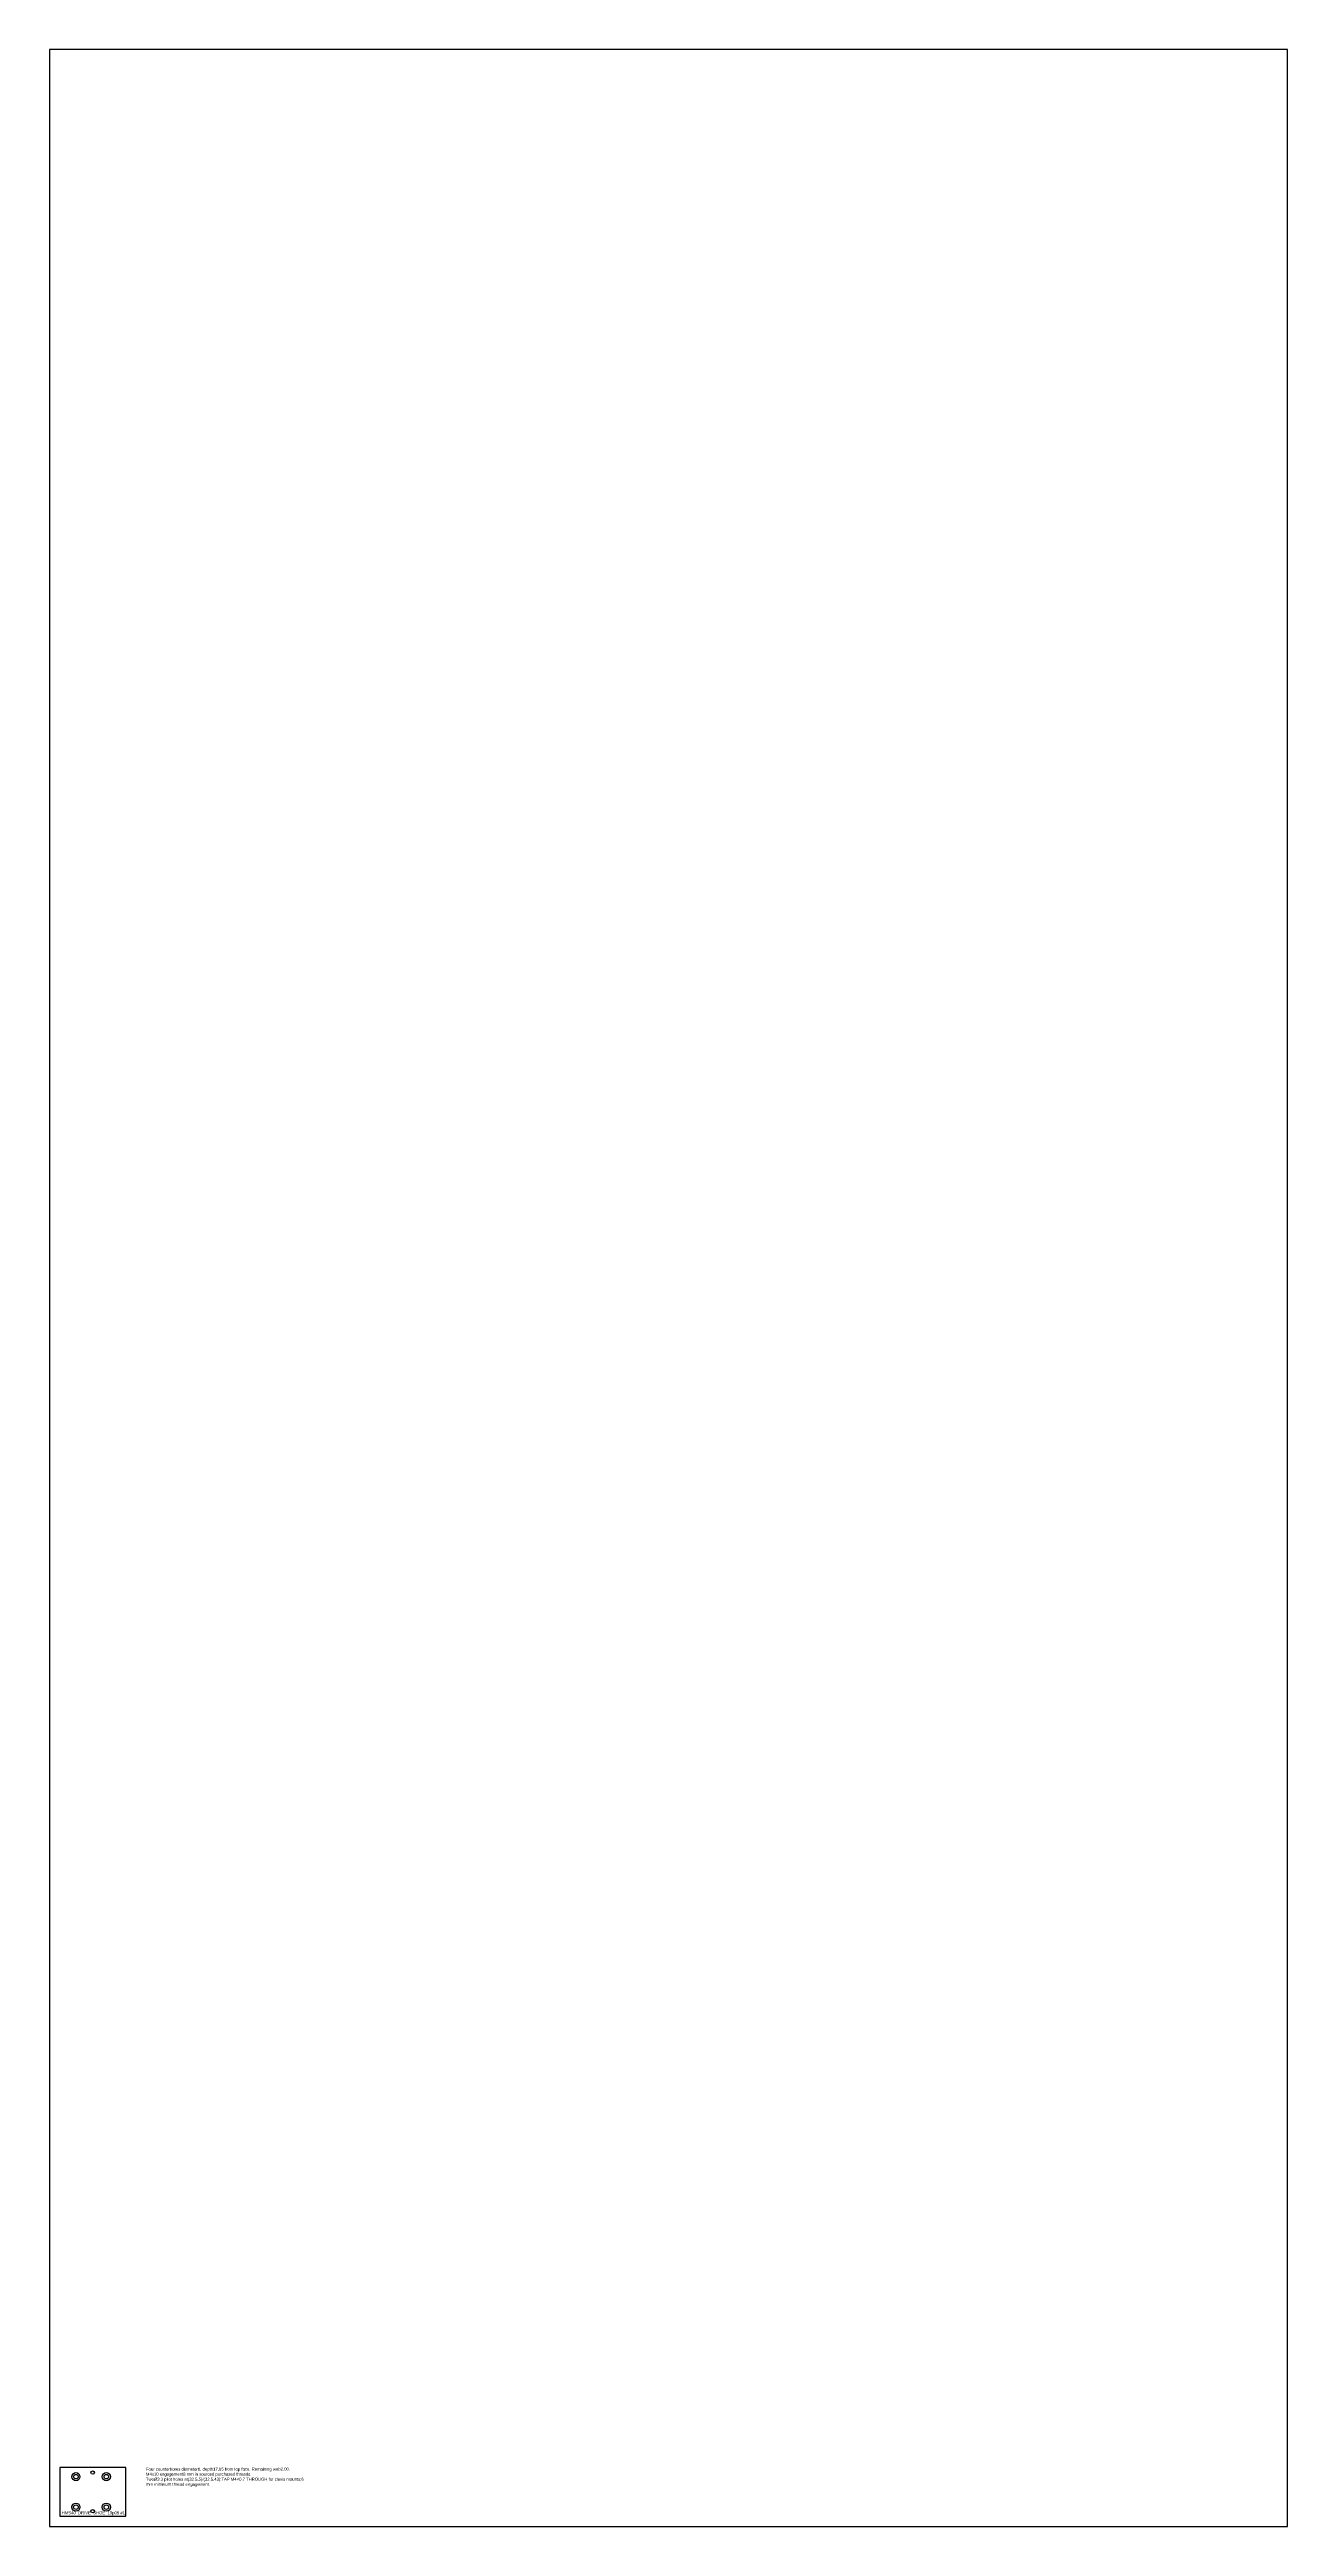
# Model space of a CAD drawing. Header units: millimetres. Extents: x 0 to 1219, y 0 to 2438.
import ezdxf

# ---------------------------------------------------------------- set-up
doc = ezdxf.new("R2010")
doc.units = ezdxf.units.MM
for name, color, linetype in [('CUT_HOLES', 7, 'Continuous'), ('CUT_OUTER', 7, 'Continuous'), ('MACHINING_NOTES', 7, 'Continuous'), ('MILL_COUNTERBORE_DEPTH_17p05', 7, 'Continuous'), ('PART_MARK_NO_CUT', 7, 'Continuous'), ('STOCK_NO_CUT', 7, 'Continuous')]:
    doc.layers.add(name, color=color, linetype=linetype)

msp = doc.modelspace()

# ---------------------------------------------------------------- linework, layer by layer
at = {"layer": 'CUT_HOLES'}
for centre, radius in [((26, 49), 2.25), ((42.5, 53), 1.65), ((56, 49), 2.25), ((26, 19), 2.25), ((42.5, 15), 1.65), ((56, 19), 2.25)]:
    msp.add_circle(centre, radius, dxfattribs=at)
at = {"layer": 'CUT_OUTER'}
msp.add_lwpolyline([(10, 10), (75, 10), (75, 58), (10, 58)], close=True, dxfattribs=at)
at = {"layer": 'MILL_COUNTERBORE_DEPTH_17p05'}
for centre in [(26, 49), (56, 49), (26, 19), (56, 19)]:
    msp.add_circle(centre, 4, dxfattribs=at)
at = {"layer": 'STOCK_NO_CUT'}
msp.add_lwpolyline([(0, 0), (1219.2, 0), (1219.2, 2438.4), (0, 2438.4)], close=True, dxfattribs=at)

# ---------------------------------------------------------------- texts
at = {"layer": 'MACHINING_NOTES', "insert": (95, 58), "char_height": 3, "width": 150, "attachment_point": 1}
msp.add_mtext('Four counterbores diameter8, depth17.05 from top face. Remaining web2.00. M4x10 engagement8 mm in sourced purchased threads.\\PTwoØ3.3 pilot holes at(32.5,5)/(32.5,43):TAP M4×0.7 THROUGH for clevis mounts;6 mm minimum thread engagement.', dxfattribs=at)
at = {"layer": 'PART_MARK_NO_CUT'}
msp.add_text('HMS40_DRIVE_SHOE_19p05 #1', height=3, dxfattribs=at).set_placement((12, 12))

doc.saveas('drawing.dxf')
